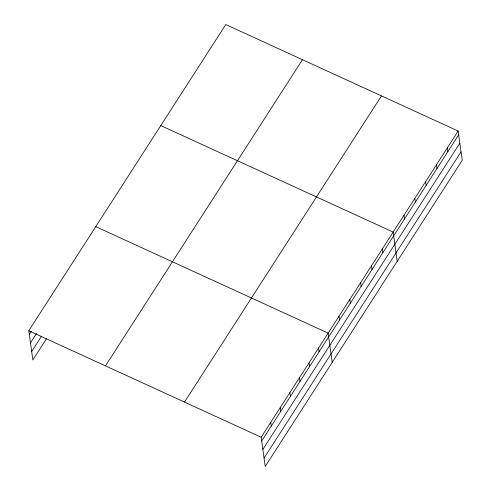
<?xml version="1.0" encoding="UTF-8"?>
<svg xmlns="http://www.w3.org/2000/svg" width="491" height="491" viewBox="0 0 491 491"><rect width="100%" height="100%" fill="white"/><g stroke="black" fill="none" stroke-linecap="round" stroke-linejoin="round"><path stroke-width="0.74" d="M46.792 338.268L32.842 359.958L28.785 330.744L225.78 24.55L458.158 131.042L462.215 160.256L265.22 466.45L261.169 437.236L458.158 131.042M29.307 334.506L31.301 331.407M30.473 342.902L36.457 333.61M31.676 351.556L41.244 336.685M105.473 365.881L302.462 59.693M184.481 402.092L381.476 95.898M261.691 440.998L458.68 134.804M262.857 449.394L459.846 143.206M264.054 458.048L461.049 151.86M160.772 125.592L393.15 232.083L397.207 261.304M95.763 226.633L328.141 333.131L332.198 362.346M28.785 330.744L261.169 437.236M447.326 147.883L447.847 151.645M436.493 164.724L437.015 168.487M425.654 181.566L426.176 185.328M414.821 198.407L415.343 202.169M403.989 215.242L404.51 219.004M382.317 248.925L382.839 252.687M371.484 265.766L372.006 269.528M360.646 282.607L361.167 286.37M349.813 299.449L350.335 303.211M338.98 316.29L339.502 320.052M318.573 348.002L319.101 351.765M309.011 362.874L309.533 366.636M299.442 377.745L299.964 381.507M289.874 392.616L290.396 396.378M280.306 407.487L280.827 411.249M270.737 422.358L271.259 426.12"/></g></svg>
